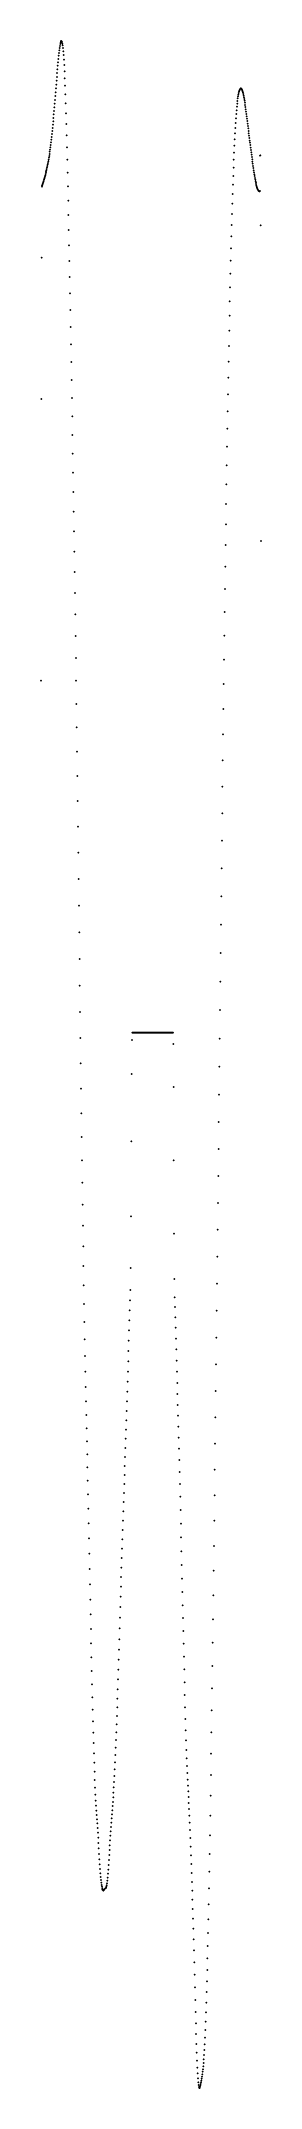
# Model space of a CAD drawing. Header units: metres. Extents: x 0 to 360, y -1724 to 1620.
import ezdxf

# ---------------------------------------------------------------- set-up
doc = ezdxf.new("R2010")
doc.units = ezdxf.units.M

msp = doc.modelspace()

# ---------------------------------------------------------------- linework, layer by layer
for p in [(30.5, 1608.3), (31, 1611.7), (31.5, 1614.6), (32, 1616.8), (32.5, 1618.5), (33, 1619.5), (33.5, 1619.7), (34, 1619.2), (34.5, 1617.8), (35, 1615.5), (35.5, 1612.3), (36, 1608.1), (27, 1573.3), (27.5, 1579.2), (28, 1584.9), (28.5, 1590.3), (29, 1595.4), (29.5, 1600.1), (30, 1604.4), (36.5, 1602.9), (37, 1596.5), (37.5, 1588.9), (38, 1580.2), (24.5, 1542.1), (25, 1548.4), (25.5, 1554.7), (26, 1561), (26.5, 1567.2), (38.5, 1570.2), (39, 1558.9), (39.5, 1546.4), (324, 1538.4), (324.5, 1539.8), (325, 1540.9), (325.5, 1541.7), (326, 1542.2), (326.5, 1542.4), (327, 1542.3), (327.5, 1541.9), (328, 1541.1), (328.5, 1540.1), (329, 1538.7), (21.5, 1505.4), (22, 1511.3), (22.5, 1517.3), (23, 1523.4), (23.5, 1529.6), (24, 1535.8), (40, 1532.6), (40.5, 1517.6), (319.5, 1506.5), (320, 1512.2), (320.5, 1517.3), (321, 1521.7), (321.5, 1525.7), (322, 1529.1), (322.5, 1532), (323, 1534.5), (323.5, 1536.6), (329.5, 1537), (330, 1535.1), (330.5, 1532.9), (331, 1530.4), (331.5, 1527.8), (332, 1524.9), (332.5, 1521.9), (333, 1518.7), (333.5, 1515.3), (334, 1511.8), (334.5, 1508.2), (335, 1504.4), (18.5, 1472.5), (19, 1477.6), (19.5, 1482.9), (20, 1488.3), (20.5, 1493.9), (21, 1499.6), (41, 1501.4), (41.5, 1484), (317.5, 1477.5), (318, 1485.7), (318.5, 1493.3), (319, 1500.2), (335.5, 1500.6), (336, 1496.7), (336.5, 1492.7), (337, 1488.7), (337.5, 1484.7), (338, 1480.7), (338.5, 1476.7), (339, 1472.7), (14.5, 1438.7), (15, 1442.2), (15.5, 1445.9), (16, 1449.9), (16.5, 1454), (17, 1458.3), (17.5, 1462.8), (18, 1467.6), (42, 1465.6), (42.5, 1446.1), (316, 1448.7), (316.5, 1459), (317, 1468.6), (339.5, 1468.8), (340, 1464.8), (340.5, 1461), (341, 1457.1), (341.5, 1453.3), (342, 1449.5), (342.5, 1445.6), (343, 1441.8), (343.5, 1438), (8, 1404.4), (8.5, 1406.5), (9, 1408.6), (9.5, 1410.8), (10, 1413.1), (10.5, 1415.5), (11, 1418), (11.5, 1420.5), (12, 1423.2), (12.5, 1426), (13, 1428.9), (13.5, 1432), (14, 1435.3), (43, 1425.6), (43.5, 1404.3), (314.5, 1412.8), (315, 1425.6), (315.5, 1437.5), (344, 1434.1), (344.5, 1430.3), (345, 1426.5), (345.5, 1422.8), (346, 1419.1), (346.5, 1415.5), (347, 1412), (347.5, 1408.6), (348, 1405.3), (358, 1432.2), (358.5, 1432.7), (1.5, 1381.7), (2, 1383.2), (2.5, 1384.6), (3, 1386.2), (3.5, 1387.8), (4, 1389.5), (4.5, 1391.2), (5, 1393), (5.5, 1394.8), (6, 1396.6), (6.5, 1398.5), (7, 1400.4), (7.5, 1402.4), (44, 1382), (313.5, 1384.9), (314, 1399.3), (348.5, 1402.1), (349, 1399), (349.5, 1396), (350, 1393.2), (350.5, 1390.5), (351, 1388.1), (351.5, 1385.8), (352, 1383.7), (352.5, 1381.9), (353, 1380.2), (353.5, 1378.7), (354, 1377.5), (354.5, 1376.4), (355, 1375.6), (355.5, 1374.9), (356, 1374.5), (356.5, 1374.2), (357, 1374.2), (357.5, 1374.4), (44.5, 1359), (312.5, 1353.8), (313, 1369.8), (45, 1335.3), (45.5, 1310.9), (311.5, 1319.2), (312, 1336.9), (359, 1318.6), (46, 1285.8), (310.5, 1281), (311, 1300.5), (1, 1265.6), (46.5, 1260.2), (309.5, 1239.4), (310, 1260.6), (47, 1234.1), (47.5, 1207.4), (309, 1217.4), (48, 1180.1), (308, 1170.9), (308.5, 1194.5), (48.5, 1152.4), (307.5, 1146.6), (49, 1124.1), (307, 1121.6), (49.5, 1095.3), (306.5, 1095.9), (50, 1066.1), (50.5, 1036.5), (305.5, 1042.6), (306, 1069.6), (0.5, 1034.9), (51, 1006.5), (305, 1014.9), (51.5, 976.2), (304.5, 986.3), (52, 945.6), (304, 957), (52.5, 914.5), (303.5, 926.7), (53, 883), (303, 895.5), (53.5, 851.1), (302.5, 863.4), (54, 818.6), (302, 830.4), (359.5, 802.8), (54.5, 785.7), (301.5, 796.3), (55, 752.2), (301, 761), (55.5, 718.2), (300.5, 724.6), (56, 683.5), (300, 687.1), (56.5, 648), (299.5, 648.7), (57, 611.8), (299, 609.5), (0, 574.8), (57.5, 574.8), (298.5, 569.6), (58, 537.1), (298, 528.8), (58.5, 498.5), (297.5, 487.3), (59, 459.2), (297, 445.1), (59.5, 419.1), (296.5, 402.1), (60, 378.3), (60.5, 336.6), (296, 358.3), (295.5, 313.7), (61, 294.1), (295, 268.5), (61.5, 251), (62, 207.5), (294.5, 222.7), (294, 176.5), (62.5, 163.8), (63, 120.2), (293.5, 130.1), (63.5, 76.9), (293, 83.5), (64, 33.9), (292.5, 36.9), (149, 0), (149.5, 0), (150, 0), (150.5, 0), (151, 0), (151.5, 0), (152, 0), (152.5, 0), (153, 0), (153.5, 0), (154, 0), (154.5, 0), (155, 0), (155.5, 0), (156, 0), (156.5, 0), (157, 0), (157.5, 0), (158, 0), (158.5, 0), (159, 0), (159.5, 0), (160, 0), (160.5, 0), (161, 0), (161.5, 0), (162, 0), (164, 0), (164.5, 0), (165, 0), (165.5, 0), (166, 0), (166.5, 0), (167, 0), (167.5, 0), (168, 0), (168.5, 0), (169, 0), (169.5, 0), (170, 0), (170.5, 0), (171, 0), (173, 0), (173.5, 0), (174, 0), (175.5, 0), (176, 0), (176.5, 0), (177, 0), (177.5, 0), (178, 0), (178.5, 0), (179, 0), (179.5, 0), (180, 0), (180.5, 0), (181, 0), (181.5, 0), (182, 0), (182.5, 0), (183, 0), (183.5, 0), (184, 0), (184.5, 0), (186, 0), (186.5, 0), (187, 0), (188.5, 0), (189, 0), (189.5, 0), (190, 0), (190.5, 0), (191, 0), (191.5, 0), (192, 0), (193.5, 0), (194, 0), (194.5, 0), (196.5, 0), (197, 0), (197.5, 0), (198, 0), (198.5, 0), (199, 0), (199.5, 0), (200, 0), (200.5, 0), (201, 0), (201.5, 0), (202, 0), (202.5, 0), (203, 0), (203.5, 0), (204, 0), (205.5, 0), (206, 0), (206.5, 0), (208, 0), (208.5, 0), (209, 0), (209.5, 0), (210, 0), (210.5, 0), (212, 0), (212.5, 0), (213, 0), (214, 0), (214.5, 0), (64.5, -8.5), (148.5, -11.8), (162.5, 0), (163, 0), (163.5, 0), (171.5, 0), (172, 0), (172.5, 0), (174.5, 0), (175, 0), (185, 0), (185.5, 0), (187.5, 0), (188, 0), (192.5, 0), (193, 0), (195, 0), (195.5, 0), (196, 0), (204.5, 0), (205, 0), (207, 0), (207.5, 0), (211, 0), (211.5, 0), (213.5, 0), (215, 0), (215.5, -0.1), (216, -18.5), (292, -9.6), (65, -50.2), (291.5, -55.7), (65.5, -91.3), (148, -67.5), (216.5, -88.6), (66, -131.4), (291, -101), (290.5, -145.8), (66.5, -170.4), (147.5, -177.2), (290, -190.1), (67, -208.3), (217, -208.2), (67.5, -245.1), (289.5, -234.1), (68, -280.7), (147, -299.8), (289, -277.9), (68.5, -315.2), (217.5, -328.4), (288.5, -321.7), (69, -348.6), (288, -365.6), (69.5, -381.1), (146.5, -384.3), (70, -412.5), (146, -420.2), (218, -402.3), (218.5, -432), (287.5, -409.8), (70.5, -442.8), (145, -453.2), (145.5, -436.8), (219, -448.2), (219.5, -464.8), (287, -453.9), (71, -472.2), (71.5, -500.5), (144, -486.3), (144.5, -469.7), (220, -481.9), (220.5, -499.4), (286.5, -498), (72, -527.7), (143, -519.7), (143.5, -502.9), (221, -517.3), (72.5, -553.7), (142, -553.3), (142.5, -536.5), (221.5, -535.5), (222, -553.8), (286, -541.7), (73, -578.4), (141, -586.2), (141.5, -569.9), (222.5, -572), (223, -590), (285.5, -585.2), (73.5, -602), (74, -624.4), (139.5, -633), (140, -617.7), (140.5, -602.1), (223.5, -607.8), (224, -625.6), (285, -628.3), (74.5, -646.1), (75, -667.3), (138.5, -663.1), (139, -648.1), (224.5, -643.3), (225, -661.2), (75.5, -688.5), (137.5, -692.9), (138, -678), (225.5, -679.4), (226, -698), (284.5, -671.1), (76, -709.8), (76.5, -731.6), (136.5, -722.3), (137, -707.6), (226.5, -717.2), (284, -713.5), (77, -754.1), (135, -766.6), (135.5, -751.7), (136, -737), (227, -737.2), (227.5, -757.9), (283.5, -755.4), (77.5, -777.3), (78, -801.2), (134, -796.7), (134.5, -781.6), (228, -779.4), (228.5, -801.6), (283, -797), (78.5, -825.7), (133, -827.2), (133.5, -811.9), (229, -824.1), (79, -850.7), (132, -857.9), (132.5, -842.5), (229.5, -846.8), (282.5, -838), (79.5, -875.8), (80, -900.9), (131, -889), (131.5, -873.4), (230, -869.3), (230.5, -891.5), (282, -878.6), (80.5, -925.7), (130, -921.1), (130.5, -904.9), (231, -913.4), (231.5, -934.9), (281.5, -918.6), (81, -950), (129, -955.1), (129.5, -937.8), (232, -956.1), (281, -957.8), (81.5, -973.8), (82, -997.1), (128, -990.5), (128.5, -972.9), (232.5, -977), (233, -997.9), (280.5, -996.3), (82.5, -1020), (127, -1023.8), (127.5, -1007.4), (233.5, -1018.8), (280, -1034), (83, -1042.4), (83.5, -1064.3), (126, -1056.2), (126.5, -1040), (234, -1039.8), (234.5, -1060.8), (84, -1085.4), (124.5, -1102), (125, -1087.4), (125.5, -1072.1), (235, -1081.5), (235.5, -1101.7), (279.5, -1070.8), (84.5, -1105.6), (85, -1124.7), (123.5, -1129.4), (124, -1115.9), (236, -1121), (279, -1106.9), (85.5, -1142.9), (86, -1160.2), (122, -1167.4), (122.5, -1155.1), (123, -1142.5), (236.5, -1139.1), (237, -1155.9), (278.5, -1142.4), (86.5, -1176.6), (87, -1192.1), (120.5, -1203.1), (121, -1191.6), (121.5, -1179.6), (237.5, -1171.3), (238, -1185.2), (238.5, -1197.8), (278, -1177.5), (87.5, -1206.8), (88, -1220.5), (88.5, -1233), (119, -1232.6), (119.5, -1223.6), (120, -1213.8), (239, -1209.2), (239.5, -1219.6), (240, -1229.4), (277.5, -1212), (89, -1244.2), (89.5, -1254), (90, -1262.6), (90.5, -1270.3), (116.5, -1269.9), (117, -1263.1), (117.5, -1256.2), (118, -1248.8), (118.5, -1241), (240.5, -1238.9), (241, -1248.3), (241.5, -1257.9), (242, -1267.9), (277, -1245.9), (91, -1277.4), (91.5, -1284.4), (92, -1291.4), (92.5, -1298.8), (114.5, -1296.9), (115, -1289.9), (115.5, -1283.1), (116, -1276.5), (242.5, -1278.6), (243, -1290), (243.5, -1302.3), (276.5, -1278.8), (93, -1306.5), (93.5, -1314.7), (94, -1323.2), (94.5, -1332), (112, -1335), (112.5, -1327), (113, -1319.2), (113.5, -1311.5), (114, -1304.1), (244, -1315.3), (244.5, -1329.1), (276, -1310.6), (95, -1341), (95.5, -1349.8), (96, -1358.2), (96.5, -1365.8), (110, -1366.6), (110.5, -1359.1), (111, -1351.1), (111.5, -1343.1), (245, -1343.2), (245.5, -1357.7), (275, -1370.1), (275.5, -1341.1), (97, -1372.6), (97.5, -1378.6), (98, -1383.7), (98.5, -1388), (99, -1391.7), (99.5, -1394.7), (100, -1397.1), (100.5, -1398.9), (101, -1400.1), (101.5, -1400.8), (102, -1400.9), (102.5, -1400.6), (103, -1399.9), (103.5, -1399.1), (104, -1398.4), (104.5, -1397.8), (105, -1397.3), (105.5, -1397), (106, -1396.6), (106.5, -1396), (107, -1394.7), (107.5, -1392.6), (108, -1389.4), (108.5, -1385), (109, -1379.7), (109.5, -1373.5), (246, -1372.2), (246.5, -1386.8), (247, -1401.3), (274.5, -1397.6), (247.5, -1416.1), (248, -1431.1), (274, -1423.4), (248.5, -1446.8), (249, -1463.1), (273, -1470.3), (273.5, -1447.7), (249.5, -1480.4), (250, -1498.8), (272.5, -1491.6), (250.5, -1518.2), (271.5, -1530.8), (272, -1511.7), (251, -1538.5), (251.5, -1559.2), (270.5, -1566.9), (271, -1549.2), (252, -1579.6), (252.5, -1599.3), (269.5, -1600), (270, -1583.9), (253, -1618), (253.5, -1635.5), (268.5, -1628.6), (269, -1614.9), (254, -1651.4), (254.5, -1665.9), (266.5, -1669.5), (267, -1661.4), (267.5, -1651.9), (268, -1641), (255, -1678.8), (255.5, -1690.1), (256, -1699.7), (263, -1704.7), (263.5, -1701), (264, -1697), (264.5, -1692.7), (265, -1688), (265.5, -1682.6), (266, -1676.5), (256.5, -1707.7), (257, -1714), (257.5, -1718.7), (258, -1721.8), (258.5, -1723.3), (259, -1723.5), (259.5, -1722.7), (260, -1721.1), (260.5, -1719.1), (261, -1716.7), (261.5, -1714.1), (262, -1711.3), (262.5, -1708.2)]:
    msp.add_point(p)

doc.saveas('drawing.dxf')
